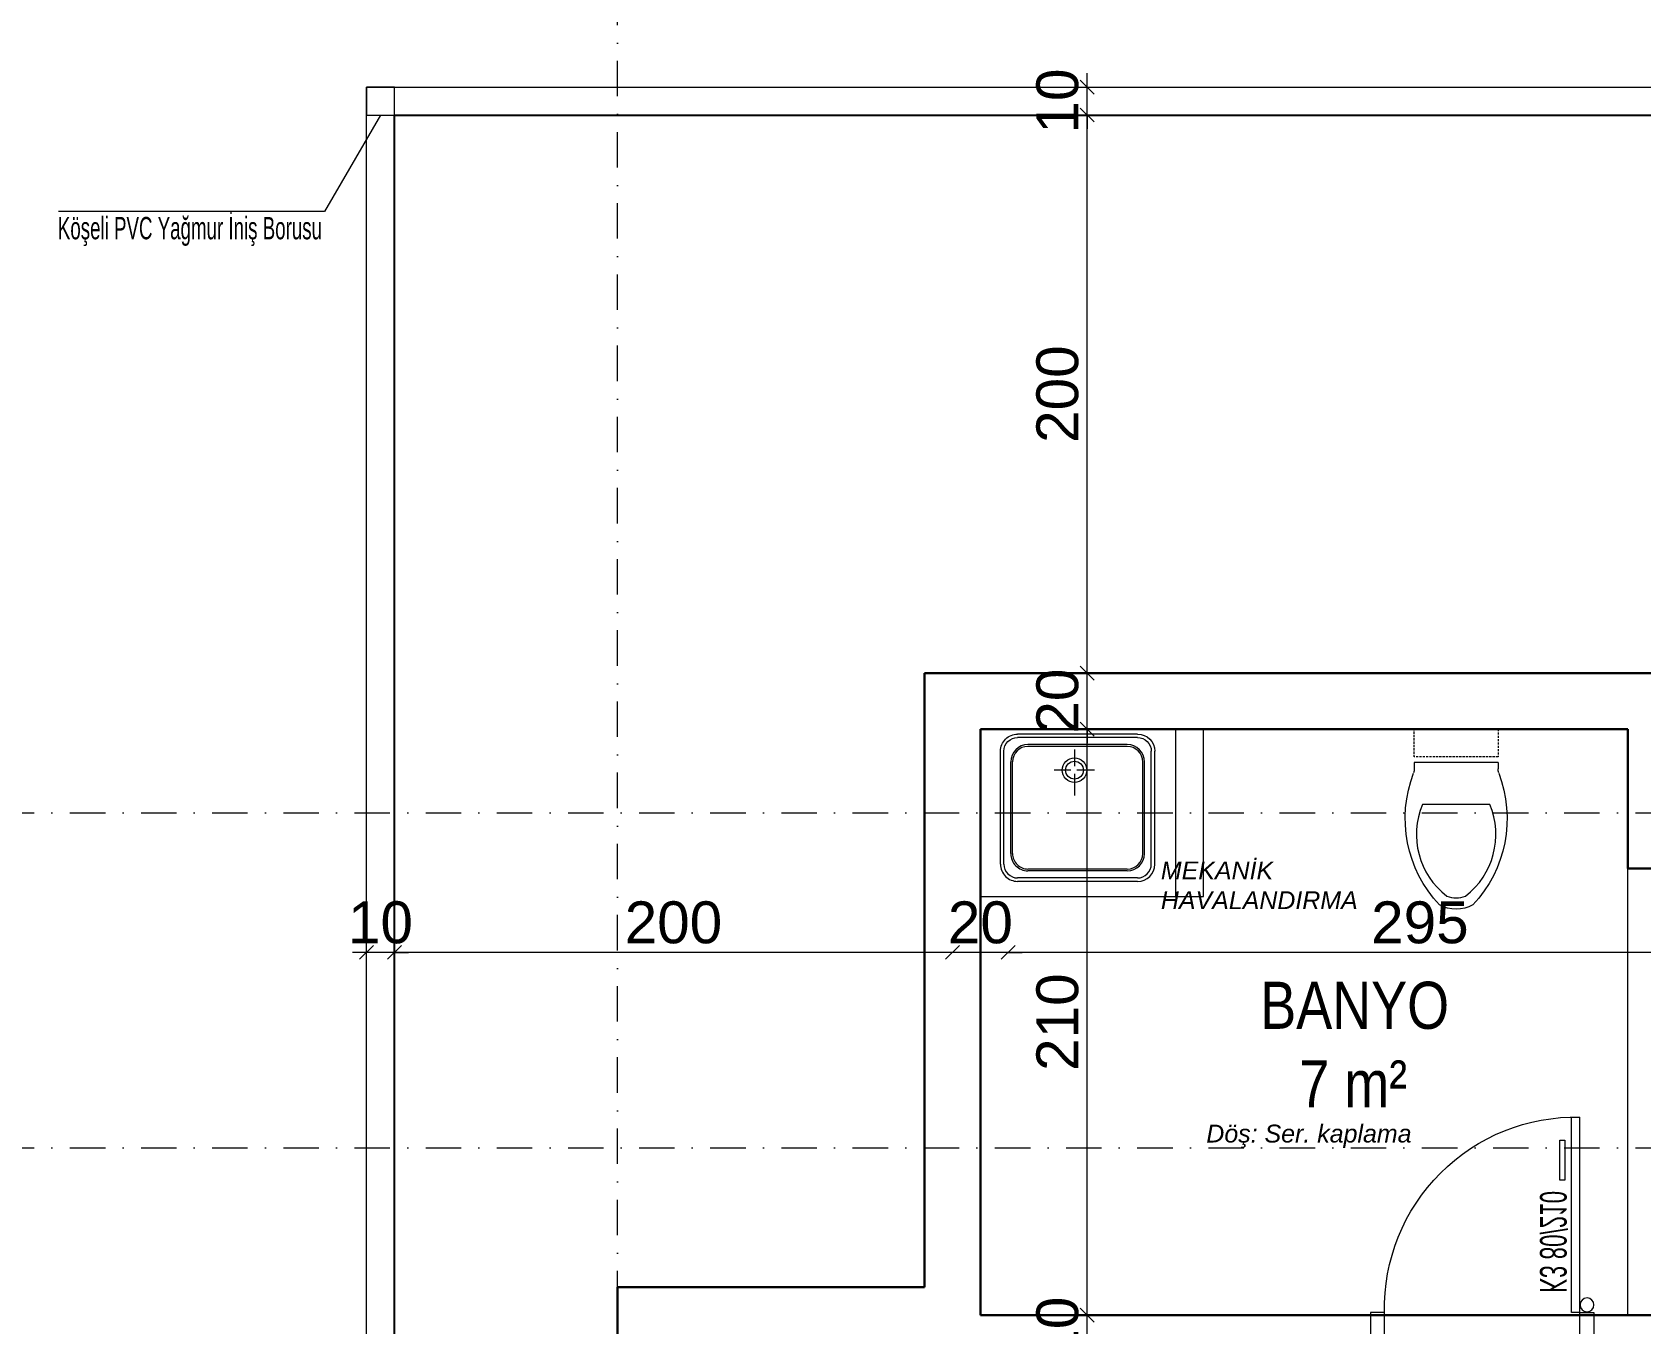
# Model space of a CAD drawing. Header units: millimetres. Extents: x 708 to 46452, y -4963 to 3960.
# Drawn here: x 17324 to 17900, y -3255 to -2793 of the extents above; entities that cross this region are included whole.
import ezdxf

# ---------------------------------------------------------------- set-up
doc = ezdxf.new("R2010")
doc.units = ezdxf.units.MM
doc.linetypes.add('DASHDOT', pattern=[25.4, 12.7, -6.35, 0, -6.35])
doc.linetypes.add('HIDDEN2', pattern=[4.7625, 3.175, -1.5875])
for name, color, linetype, lineweight in [('00_DUVAR', 22, 'Continuous', 30), ('00_IC_OLCU', 139, 'Continuous', 20), ('00_KAPI', 53, 'Continuous', 13), ('00_TEFRİŞ', 251, 'Continuous', 9), ('01- TEFRİŞ', 252, 'Continuous', 9), ('20', 1, 'Continuous', 0), ('aks ve noktalılar', 129, 'DASHDOT', 13), ('TEFRİŞ', 8, 'Continuous', 9), ('yYAZI', 221, 'Continuous', 30)]:
    doc.layers.add(name, color=color, linetype=linetype, lineweight=lineweight)
doc.layers.add('00_YAZI', color=214, linetype='Continuous')
doc.styles.add('ARİAL NARROW', font='ARIALN.TTF', dxfattribs={"width": 0.8})
doc.styles.add('S1', font='arial.ttf', dxfattribs={"width": 0.65, "height": 11})
doc.styles.get("Standard").update_dxf_attribs({"font": 'arial.ttf'})
doc.dimstyles.new('ALP_OLCU', dxfattribs={"dimscale": 0, "dimtxt": 15, "dimasz": 5, "dimexe": 0.18, "dimexo": 0.06, "dimgap": 3, "dimtad": 1, "dimdec": 0, "dimrnd": 0.1, "dimzin": 9, "dimdsep": 46, "dimtxsty": 'Standard', "dimblk": 'OBLIQUE', "dimcen": 0, "dimse1": 1, "dimse2": 1, "dimclrd": 256, "dimclre": 256, "dimclrt": 53, "dimadec": 0, "dimazin": 0, "dimtfac": 1, "dimtdec": 0, "dimtix": 1, "dimtmove": 1, "dimatfit": 3, "dimldrblk": 'ARCHTICK', "dimfxl": 0.18, "dimtolj": 1, "dimlwd": -1, "dimarcsym": 0})

# ---------------------------------------------------------------- blocks, each defined once
blk = doc.blocks.new('djfgnldfgs')
at = {"layer": '00_KAPI'}
for p, q in [((-11330.84, 6371.56, 0), (-11330.84, 6441.56, 0)), ((-11327.84, 6371.56, 0), (-11327.84, 6441.51, 0)), ((-11325.44, 6433.31, 0), (-11325.44, 6418.95, 0)), ((-11323.66, 6433.31, 0), (-11325.44, 6433.31, 0)), ((-11323.66, 6418.95, 0), (-11323.66, 6433.31, 0)), ((-11325.44, 6418.95, 0), (-11323.66, 6418.95, 0)), ((-11335.84, 6371.56, 0), (-11335.84, 6357.56, 0)), ((-11330.84, 6371.56, 0), (-11335.84, 6371.56, 0)), ((-11330.84, 6357.56, 0), (-11330.84, 6371.56, 0)), ((-11330.84, 6371.56, 0), (-11327.84, 6371.56, 0)), ((-11260.84, 6357.56, 0), (-11260.84, 6371.56, 0)), ((-11260.84, 6371.56, 0), (-11255.84, 6371.56, 0)), ((-11255.84, 6371.56, 0), (-11255.84, 6357.56, 0)), ((-11330.84, 6360.56), (-11260.84, 6360.56)), ((-11335.84, 6357.56, 0), (-11330.84, 6357.56, 0)), ((-11255.84, 6357.56, 0), (-11260.84, 6357.56, 0))]:
    blk.add_line(p, q, dxfattribs=at)
blk.add_circle((-11333.42, 6374.26), 2.48, dxfattribs=at)
blk.add_arc((-11329.42, 6372.98, 0), 68.6, 358.81875, 91.18125, dxfattribs=at)
at = {"layer": '00_KAPI', "width": 0.6}
blk.add_text('K3 80/210', height=9.562, rotation=90, dxfattribs=at).set_placement((-11316.55, 6378.56, 0))
blk = doc.blocks.new('_Oblique')
at = {"color": 0, "linetype": 'ByBlock', "lineweight": -2}
blk.add_line((-0.5, -0.5), (0.5, 0.5), dxfattribs=at)
blk = doc.blocks.new('*D1251')
at = {"layer": '00_IC_OLCU', "transparency": 16777216}
blk.add_line((17443.33, -2603.44), (18758.33, -2603.44), dxfattribs=at)
at = {"layer": 'Defpoints', "color": 0, "transparency": 16777216}
for p in [(18758.33, -2603.44), (17443.33, -2812.24), (18758.33, -3562.43)]:
    blk.add_point(p, dxfattribs=at)
at = {"layer": '00_IC_OLCU', "transparency": 16777216, "xscale": 5, "yscale": 5, "zscale": 5, "rotation": 180}
blk.add_blockref('_Oblique', (17443.33, -2603.44), dxfattribs=at)
at = {"layer": '00_IC_OLCU', "transparency": 16777216, "xscale": 5, "yscale": 5, "zscale": 5}
blk.add_blockref('_Oblique', (18758.33, -2603.44), dxfattribs=at)
at = {"layer": '00_IC_OLCU', "color": 53, "transparency": 16777216, "insert": (18100.83, -2592.77), "char_height": 15, "attachment_point": 5}
blk.add_mtext('\\A1;1315', dxfattribs=at)
blk = doc.blocks.new('_ArchTick')
at = {"color": 0, "linetype": 'ByBlock', "const_width": 0.15}
blk.add_lwpolyline([(-0.5, -0.5), (0.5, 0.5)], dxfattribs=at)
blk = doc.blocks.new('*D1160')
at = {"layer": '00_IC_OLCU', "transparency": 16777216}
blk.add_line((17443.33, -2625.15), (17533.33, -2625.15), dxfattribs=at)
at = {"layer": 'Defpoints', "color": 0, "transparency": 16777216}
for p in [(17533.33, -2603.44), (17533.33, -2625.15), (17443.33, -2812.24)]:
    blk.add_point(p, dxfattribs=at)
at = {"layer": '00_IC_OLCU', "transparency": 16777216, "xscale": 5, "yscale": 5, "zscale": 5, "rotation": 180}
blk.add_blockref('_Oblique', (17443.33, -2625.15), dxfattribs=at)
at = {"layer": '00_IC_OLCU', "transparency": 16777216, "xscale": 5, "yscale": 5, "zscale": 5}
blk.add_blockref('_Oblique', (17533.33, -2625.15), dxfattribs=at)
at = {"layer": '00_IC_OLCU', "color": 53, "transparency": 16777216, "insert": (17488.33, -2614.49), "char_height": 15, "attachment_point": 5}
blk.add_mtext('\\A1;90', dxfattribs=at)
blk = doc.blocks.new('*D1161')
at = {"layer": '00_IC_OLCU', "transparency": 16777216}
blk.add_line((17443.33, -2647.74), (17533.33, -2647.74), dxfattribs=at)
at = {"layer": 'Defpoints', "color": 0, "transparency": 16777216}
for p in [(17533.33, -2647.74), (17443.33, -2820.43), (17533.33, -3250.43)]:
    blk.add_point(p, dxfattribs=at)
at = {"layer": '00_IC_OLCU', "transparency": 16777216, "xscale": 5, "yscale": 5, "zscale": 5, "rotation": 180}
blk.add_blockref('_Oblique', (17443.33, -2647.74), dxfattribs=at)
at = {"layer": '00_IC_OLCU', "transparency": 16777216, "xscale": 5, "yscale": 5, "zscale": 5}
blk.add_blockref('_Oblique', (17533.33, -2647.74), dxfattribs=at)
at = {"layer": '00_IC_OLCU', "color": 53, "transparency": 16777216, "insert": (17488.33, -2637.08), "char_height": 15, "attachment_point": 5}
blk.add_mtext('\\A1;90', dxfattribs=at)
blk = doc.blocks.new('*D1258')
at = {"layer": '00_IC_OLCU', "transparency": 16777216}
blk.add_line((17533.33, -2647.74), (17653.33, -2647.74), dxfattribs=at)
at = {"layer": 'Defpoints', "color": 0, "transparency": 16777216}
for p in [(17653.33, -2647.74), (17653.33, -3022.24), (17533.33, -3250.43)]:
    blk.add_point(p, dxfattribs=at)
at = {"layer": '00_IC_OLCU', "transparency": 16777216, "xscale": 5, "yscale": 5, "zscale": 5, "rotation": 180}
blk.add_blockref('_Oblique', (17533.33, -2647.74), dxfattribs=at)
at = {"layer": '00_IC_OLCU', "transparency": 16777216, "xscale": 5, "yscale": 5, "zscale": 5}
blk.add_blockref('_Oblique', (17653.33, -2647.74), dxfattribs=at)
at = {"layer": '00_IC_OLCU', "color": 53, "transparency": 16777216, "insert": (17593.33, -2637.08), "char_height": 15, "attachment_point": 5}
blk.add_mtext('\\A1;120', dxfattribs=at)
blk = doc.blocks.new('*D1259')
at = {"layer": '00_IC_OLCU', "transparency": 16777216}
blk.add_line((17653.33, -2647.74), (17993.33, -2647.74), dxfattribs=at)
at = {"layer": 'Defpoints', "color": 0, "transparency": 16777216}
for p in [(17993.33, -2647.74), (17653.33, -3022.24), (17993.33, -3022.24)]:
    blk.add_point(p, dxfattribs=at)
at = {"layer": '00_IC_OLCU', "transparency": 16777216, "xscale": 5, "yscale": 5, "zscale": 5, "rotation": 180}
blk.add_blockref('_Oblique', (17653.33, -2647.74), dxfattribs=at)
at = {"layer": '00_IC_OLCU', "transparency": 16777216, "xscale": 5, "yscale": 5, "zscale": 5}
blk.add_blockref('_Oblique', (17993.33, -2647.74), dxfattribs=at)
at = {"layer": '00_IC_OLCU', "color": 53, "transparency": 16777216, "insert": (17823.33, -2637.08), "char_height": 15, "attachment_point": 5}
blk.add_mtext('\\A1;340', dxfattribs=at)
blk = doc.blocks.new('*D1265')
at = {"layer": '00_IC_OLCU', "transparency": 16777216}
blk.add_line((17443.33, -2670.86), (18048.33, -2670.86), dxfattribs=at)
at = {"layer": 'Defpoints', "color": 0, "transparency": 16777216}
for p in [(18048.33, -2670.86), (17443.33, -2812.24), (18048.33, -3072.24)]:
    blk.add_point(p, dxfattribs=at)
at = {"layer": '00_IC_OLCU', "transparency": 16777216, "xscale": 5, "yscale": 5, "zscale": 5, "rotation": 180}
blk.add_blockref('_Oblique', (17443.33, -2670.86), dxfattribs=at)
at = {"layer": '00_IC_OLCU', "transparency": 16777216, "xscale": 5, "yscale": 5, "zscale": 5}
blk.add_blockref('_Oblique', (18048.33, -2670.86), dxfattribs=at)
at = {"layer": '00_IC_OLCU', "color": 53, "transparency": 16777216, "insert": (17745.83, -2660.2), "char_height": 15, "attachment_point": 5}
blk.add_mtext('\\A1;605', dxfattribs=at)
blk = doc.blocks.new('*D1268')
at = {"layer": '00_IC_OLCU', "transparency": 16777216}
blk.add_line((17179.08, -4337.24), (17179.08, -2812.24), dxfattribs=at)
at = {"layer": 'Defpoints', "color": 0, "transparency": 16777216}
for p in [(17179.08, -2812.24), (17823.33, -2812.24), (17823.33, -4337.24)]:
    blk.add_point(p, dxfattribs=at)
at = {"layer": '00_IC_OLCU', "transparency": 16777216, "xscale": 5, "yscale": 5, "zscale": 5}
for p, rotation in [((17179.08, -2812.24), 90), ((17179.08, -4337.24), 270)]:
    blk.add_blockref('_Oblique', p, dxfattribs=dict(at, rotation=rotation))
at = {"layer": '00_IC_OLCU', "color": 53, "transparency": 16777216, "insert": (17168.42, -3574.74), "char_height": 15, "attachment_point": 5, "rotation": 90}
blk.add_mtext('\\A1;1525', dxfattribs=at)
blk = doc.blocks.new('*D1163')
at = {"layer": '00_IC_OLCU', "transparency": 16777216}
blk.add_line((17204.68, -3072.24), (17204.68, -2812.24), dxfattribs=at)
at = {"layer": 'Defpoints', "color": 0, "transparency": 16777216}
for p in [(17204.68, -2812.24), (17443.33, -2812.24), (17179.08, -3072.24)]:
    blk.add_point(p, dxfattribs=at)
at = {"layer": '00_IC_OLCU', "transparency": 16777216, "xscale": 5, "yscale": 5, "zscale": 5}
for p, rotation in [((17204.68, -2812.24), 90), ((17204.68, -3072.24), 270)]:
    blk.add_blockref('_Oblique', p, dxfattribs=dict(at, rotation=rotation))
at = {"layer": '00_IC_OLCU', "color": 53, "transparency": 16777216, "insert": (17194.02, -2942.24), "char_height": 15, "attachment_point": 5, "rotation": 90}
blk.add_mtext('\\A1;260', dxfattribs=at)
blk = doc.blocks.new('*D1276')
at = {"layer": '00_IC_OLCU', "transparency": 16777216}
blk.add_line((17239.59, -3542.24), (17239.59, -3242.24), dxfattribs=at)
at = {"layer": 'Defpoints', "color": 0, "transparency": 16777216}
for p in [(17239.59, -3242.24), (17533.33, -3242.24), (17533.33, -3542.24)]:
    blk.add_point(p, dxfattribs=at)
at = {"layer": '00_IC_OLCU', "transparency": 16777216, "xscale": 5, "yscale": 5, "zscale": 5}
for p, rotation in [((17239.59, -3242.24), 90), ((17239.59, -3542.24), 270)]:
    blk.add_blockref('_Oblique', p, dxfattribs=dict(at, rotation=rotation))
at = {"layer": '00_IC_OLCU', "color": 53, "transparency": 16777216, "insert": (17228.93, -3392.24), "char_height": 15, "attachment_point": 5, "rotation": 90}
blk.add_mtext('\\A1;300', dxfattribs=at)
blk = doc.blocks.new('*D1277')
at = {"layer": '00_IC_OLCU', "transparency": 16777216}
blk.add_line((17239.59, -3242.24), (17239.59, -3022.24), dxfattribs=at)
at = {"layer": 'Defpoints', "color": 0, "transparency": 16777216}
for p in [(17239.59, -3022.24), (17653.33, -3022.24), (17533.33, -3242.24)]:
    blk.add_point(p, dxfattribs=at)
at = {"layer": '00_IC_OLCU', "transparency": 16777216, "xscale": 5, "yscale": 5, "zscale": 5}
for p, rotation in [((17239.59, -3022.24), 90), ((17239.59, -3242.24), 270)]:
    blk.add_blockref('_Oblique', p, dxfattribs=dict(at, rotation=rotation))
at = {"layer": '00_IC_OLCU', "color": 53, "transparency": 16777216, "insert": (17228.93, -3132.24), "char_height": 15, "attachment_point": 5, "rotation": 90}
blk.add_mtext('\\A1;220', dxfattribs=at)
blk = doc.blocks.new('*D1165')
at = {"layer": '00_IC_OLCU', "transparency": 16777216}
blk.add_line((17239.59, -3022.24), (17239.59, -2812.24), dxfattribs=at)
at = {"layer": 'Defpoints', "color": 0, "transparency": 16777216}
for p in [(17239.59, -2812.24), (17443.33, -2812.24), (17653.33, -3022.24)]:
    blk.add_point(p, dxfattribs=at)
at = {"layer": '00_IC_OLCU', "transparency": 16777216, "xscale": 5, "yscale": 5, "zscale": 5}
for p, rotation in [((17239.59, -2812.24), 90), ((17239.59, -3022.24), 270)]:
    blk.add_blockref('_Oblique', p, dxfattribs=dict(at, rotation=rotation))
at = {"layer": '00_IC_OLCU', "color": 53, "transparency": 16777216, "insert": (17228.93, -2917.24), "char_height": 15, "attachment_point": 5, "rotation": 90}
blk.add_mtext('\\A1;210', dxfattribs=at)
blk = doc.blocks.new('*D1215')
at = {"layer": '00_IC_OLCU', "transparency": 16777216}
blk.add_line((17276.83, -3272.24), (17276.83, -2817.24), dxfattribs=at)
at = {"layer": 'Defpoints', "color": 0, "transparency": 16777216}
for p in [(17276.83, -2817.24), (17448.33, -2817.24), (17533.33, -3272.24)]:
    blk.add_point(p, dxfattribs=at)
at = {"layer": '00_IC_OLCU', "transparency": 16777216, "xscale": 5, "yscale": 5, "zscale": 5}
for p, rotation in [((17276.83, -2817.24), 90), ((17276.83, -3272.24), 270)]:
    blk.add_blockref('_Oblique', p, dxfattribs=dict(at, rotation=rotation))
at = {"layer": '00_IC_OLCU', "color": 53, "transparency": 16777216, "insert": (17266.2, -3044.74), "char_height": 15, "attachment_point": 5, "rotation": 90}
blk.add_mtext('\\A1;455', dxfattribs=at)
blk = doc.blocks.new('*D1247')
at = {"layer": '00_IC_OLCU', "transparency": 16777216}
for p, q in [((17701.64, -3252.24), (17701.64, -3247.24)), ((17701.64, -3262.24), (17701.64, -3252.24)), ((17701.64, -3262.24), (17701.64, -3267.24))]:
    blk.add_line(p, q, dxfattribs=at)
at = {"layer": 'Defpoints', "color": 0, "transparency": 16777216}
for p in [(17673.33, -3252.24), (17701.64, -3252.24), (17553.33, -3262.24)]:
    blk.add_point(p, dxfattribs=at)
at = {"layer": '00_IC_OLCU', "transparency": 16777216, "xscale": 5, "yscale": 5, "zscale": 5}
for p, rotation in [((17701.64, -3252.24), 270), ((17701.64, -3262.24), 90)]:
    blk.add_blockref('_Oblique', p, dxfattribs=dict(at, rotation=rotation))
at = {"layer": '00_IC_OLCU', "color": 53, "transparency": 16777216, "insert": (17690.99, -3257.24), "char_height": 15, "attachment_point": 5, "rotation": 90}
blk.add_mtext('\\A1;10', dxfattribs=at)
blk = doc.blocks.new('*D1248')
at = {"layer": '00_IC_OLCU', "transparency": 16777216}
blk.add_line((17701.64, -3252.24), (17701.64, -3042.24), dxfattribs=at)
at = {"layer": 'Defpoints', "color": 0, "transparency": 16777216}
for p in [(17673.33, -3042.24), (17701.64, -3042.24), (17673.33, -3252.24)]:
    blk.add_point(p, dxfattribs=at)
at = {"layer": '00_IC_OLCU', "transparency": 16777216, "xscale": 5, "yscale": 5, "zscale": 5}
for p, rotation in [((17701.64, -3042.24), 90), ((17701.64, -3252.24), 270)]:
    blk.add_blockref('_Oblique', p, dxfattribs=dict(at, rotation=rotation))
at = {"layer": '00_IC_OLCU', "color": 53, "transparency": 16777216, "insert": (17690.99, -3147.24), "char_height": 15, "attachment_point": 5, "rotation": 90}
blk.add_mtext('\\A1;210', dxfattribs=at)
blk = doc.blocks.new('*D1249')
at = {"layer": '00_IC_OLCU', "transparency": 16777216}
for p, q in [((17701.64, -3022.24), (17701.64, -3017.24)), ((17701.64, -3042.24), (17701.64, -3022.24)), ((17701.64, -3042.24), (17701.64, -3047.24))]:
    blk.add_line(p, q, dxfattribs=at)
at = {"layer": 'Defpoints', "color": 0, "transparency": 16777216}
for p in [(17653.33, -3022.24), (17701.64, -3022.24), (17673.33, -3042.24)]:
    blk.add_point(p, dxfattribs=at)
at = {"layer": '00_IC_OLCU', "transparency": 16777216, "xscale": 5, "yscale": 5, "zscale": 5}
for p, rotation in [((17701.64, -3022.24), 270), ((17701.64, -3042.24), 90)]:
    blk.add_blockref('_Oblique', p, dxfattribs=dict(at, rotation=rotation))
at = {"layer": '00_IC_OLCU', "color": 53, "transparency": 16777216, "insert": (17690.99, -3032.24), "char_height": 15, "attachment_point": 5, "rotation": 90}
blk.add_mtext('\\A1;20', dxfattribs=at)
blk = doc.blocks.new('*D1250')
at = {"layer": '00_IC_OLCU', "transparency": 16777216}
blk.add_line((17701.64, -3022.24), (17701.64, -2822.24), dxfattribs=at)
at = {"layer": 'Defpoints', "color": 0, "transparency": 16777216}
for p in [(17453.33, -2822.24), (17701.64, -2822.24), (17653.33, -3022.24)]:
    blk.add_point(p, dxfattribs=at)
at = {"layer": '00_IC_OLCU', "transparency": 16777216, "xscale": 5, "yscale": 5, "zscale": 5}
for p, rotation in [((17701.64, -2822.24), 90), ((17701.64, -3022.24), 270)]:
    blk.add_blockref('_Oblique', p, dxfattribs=dict(at, rotation=rotation))
at = {"layer": '00_IC_OLCU', "color": 53, "transparency": 16777216, "insert": (17690.99, -2922.24), "char_height": 15, "attachment_point": 5, "rotation": 90}
blk.add_mtext('\\A1;200', dxfattribs=at)
blk = doc.blocks.new('*D1282')
at = {"layer": '00_IC_OLCU', "transparency": 16777216}
for p, q in [((17701.64, -2812.24), (17701.64, -2807.24)), ((17701.64, -2822.24), (17701.64, -2812.24)), ((17701.64, -2822.24), (17701.64, -2827.24))]:
    blk.add_line(p, q, dxfattribs=at)
at = {"layer": 'Defpoints', "color": 0, "transparency": 16777216}
for p in [(17453.33, -2812.24), (17701.64, -2812.24), (17453.33, -2822.24)]:
    blk.add_point(p, dxfattribs=at)
at = {"layer": '00_IC_OLCU', "transparency": 16777216, "xscale": 5, "yscale": 5, "zscale": 5}
for p, rotation in [((17701.64, -2812.24), 270), ((17701.64, -2822.24), 90)]:
    blk.add_blockref('_Oblique', p, dxfattribs=dict(at, rotation=rotation))
at = {"layer": '00_IC_OLCU', "color": 53, "transparency": 16777216, "insert": (17690.99, -2817.24), "char_height": 15, "attachment_point": 5, "rotation": 90}
blk.add_mtext('\\A1;10', dxfattribs=at)
blk = doc.blocks.new('*D1213')
at = {"layer": '00_IC_OLCU', "transparency": 16777216}
blk.add_line((17968.33, -3122.23), (17673.33, -3122.23), dxfattribs=at)
at = {"layer": 'Defpoints', "color": 0, "transparency": 16777216}
for p in [(17673.33, -3102.24), (17968.33, -3102.24), (17673.33, -3122.23)]:
    blk.add_point(p, dxfattribs=at)
at = {"layer": '00_IC_OLCU', "transparency": 16777216, "xscale": 5, "yscale": 5, "zscale": 5, "rotation": 180}
blk.add_blockref('_Oblique', (17673.33, -3122.23), dxfattribs=at)
at = {"layer": '00_IC_OLCU', "transparency": 16777216, "xscale": 5, "yscale": 5, "zscale": 5}
blk.add_blockref('_Oblique', (17968.33, -3122.23), dxfattribs=at)
at = {"layer": '00_IC_OLCU', "color": 53, "transparency": 16777216, "insert": (17820.83, -3111.58), "char_height": 15, "attachment_point": 5}
blk.add_mtext('\\A1;295', dxfattribs=at)
blk = doc.blocks.new('*D1214')
at = {"layer": '00_IC_OLCU', "transparency": 16777216}
for p, q in [((17653.33, -3122.23), (17648.33, -3122.23)), ((17673.33, -3122.23), (17653.33, -3122.23)), ((17673.33, -3122.23), (17678.33, -3122.23))]:
    blk.add_line(p, q, dxfattribs=at)
at = {"layer": 'Defpoints', "color": 0, "transparency": 16777216}
for p in [(17673.33, -3102.24), (17653.33, -3122.23), (17653.33, -3122.23)]:
    blk.add_point(p, dxfattribs=at)
at = {"layer": '00_IC_OLCU', "transparency": 16777216, "xscale": 5, "yscale": 5, "zscale": 5}
blk.add_blockref('_Oblique', (17653.33, -3122.23), dxfattribs=at)
at = {"layer": '00_IC_OLCU', "transparency": 16777216, "xscale": 5, "yscale": 5, "zscale": 5, "rotation": 180}
blk.add_blockref('_Oblique', (17673.33, -3122.23), dxfattribs=at)
at = {"layer": '00_IC_OLCU', "color": 53, "transparency": 16777216, "insert": (17663.33, -3111.58), "char_height": 15, "attachment_point": 5}
blk.add_mtext('\\A1;20', dxfattribs=at)
blk = doc.blocks.new('*D1173')
at = {"layer": '00_IC_OLCU', "transparency": 16777216}
blk.add_line((17653.33, -3122.23), (17453.33, -3122.23), dxfattribs=at)
at = {"layer": 'Defpoints', "color": 0, "transparency": 16777216}
for p in [(17453.33, -3122.23), (17453.33, -3122.23), (17653.33, -3122.23)]:
    blk.add_point(p, dxfattribs=at)
at = {"layer": '00_IC_OLCU', "transparency": 16777216, "xscale": 5, "yscale": 5, "zscale": 5, "rotation": 180}
blk.add_blockref('_Oblique', (17453.33, -3122.23), dxfattribs=at)
at = {"layer": '00_IC_OLCU', "transparency": 16777216, "xscale": 5, "yscale": 5, "zscale": 5}
blk.add_blockref('_Oblique', (17653.33, -3122.23), dxfattribs=at)
at = {"layer": '00_IC_OLCU', "color": 53, "transparency": 16777216, "insert": (17553.33, -3111.58), "char_height": 15, "attachment_point": 5}
blk.add_mtext('\\A1;200', dxfattribs=at)
blk = doc.blocks.new('*D1174')
at = {"layer": '00_IC_OLCU', "transparency": 16777216}
for p, q in [((17443.33, -3122.23), (17438.33, -3122.23)), ((17453.33, -3122.23), (17443.33, -3122.23)), ((17453.33, -3122.23), (17458.33, -3122.23))]:
    blk.add_line(p, q, dxfattribs=at)
at = {"layer": 'Defpoints', "color": 0, "transparency": 16777216}
for p in [(17443.33, -3122.23), (17443.33, -3122.23), (17453.33, -3122.23)]:
    blk.add_point(p, dxfattribs=at)
at = {"layer": '00_IC_OLCU', "transparency": 16777216, "xscale": 5, "yscale": 5, "zscale": 5}
blk.add_blockref('_Oblique', (17443.33, -3122.23), dxfattribs=at)
at = {"layer": '00_IC_OLCU', "transparency": 16777216, "xscale": 5, "yscale": 5, "zscale": 5, "rotation": 180}
blk.add_blockref('_Oblique', (17453.33, -3122.23), dxfattribs=at)
at = {"layer": '00_IC_OLCU', "color": 53, "transparency": 16777216, "insert": (17448.33, -3111.58), "char_height": 15, "attachment_point": 5}
blk.add_mtext('\\A1;10', dxfattribs=at)
blk = doc.blocks.new('sfgjfsjf')
at = {"layer": '00_TEFRİŞ', "linetype": 'Continuous'}
for p, q in [((3505.56, 4158.17), (3480.05, 4158.17)), ((3505.56, 4157.39), (3480.05, 4157.39)), ((3503.17, 4155.84), (3482.44, 4155.84)), ((3476.18, 4154.3), (3476.18, 4127.22)), ((3476.95, 4154.3), (3476.95, 4127.22)), ((3478.57, 4151.98), (3478.57, 4129.54)), ((3478.96, 4151.98), (3478.96, 4129.54)), ((3503.17, 4155.46), (3482.44, 4155.46)), ((3506.65, 4151.98), (3506.65, 4129.54)), ((3507.04, 4151.98), (3507.04, 4129.54)), ((3508.66, 4154.3), (3508.66, 4127.22)), ((3509.43, 4154.3), (3509.43, 4127.22)), ((3484.33, 4144.6), (3484.33, 4140.59)), ((3479.64, 4140.05), (3483.39, 4140.05)), ((3484.33, 4139.25), (3484.33, 4135.5)), ((3485.13, 4140.05), (3490.08, 4140.05)), ((3505.56, 4124.12), (3480.05, 4124.12)), ((3505.56, 4123.35), (3480.05, 4123.35)), ((3503.17, 4126.06), (3482.44, 4126.06)), ((3503.17, 4125.67), (3482.44, 4125.67))]:
    blk.add_line(p, q, dxfattribs=at)
at = {"layer": '00_TEFRİŞ', "linetype": 'Continuous', "extrusion": (-4.93187e-17, 2.06507e-18, -1)}
for centre, major_axis, start_param, end_param in [((3480.05, 4154.3), (2.74, 2.74), 3.926991, 5.497787), ((3480.05, 4154.3), (2.19, -2.19), 2.356194, 3.926991), ((3480.05, 4127.22), (2.74, 2.74), 2.356194, 3.926991), ((3480.05, 4127.22), (2.19, 2.19), 2.356194, 3.926991)]:
    blk.add_ellipse(centre, major_axis=major_axis, ratio=1, start_param=start_param, end_param=end_param, dxfattribs=at)
at = {"layer": '00_TEFRİŞ', "linetype": 'Continuous'}
for centre, major_axis, start_param, end_param in [((3482.44, 4151.98), (-2.74, -2.74), 3.926991, 5.497787), ((3503.17, 4151.98), (-2.74, 2.74), 3.926991, 5.497787), ((3505.56, 4154.3), (-2.74, 2.74), 3.926991, 5.497787), ((3505.56, 4154.3), (-2.19, -2.19), 2.356194, 3.926991), ((3482.44, 4151.98), (-2.46, -2.46), 3.926991, 5.497787), ((3503.17, 4151.98), (-2.46, 2.46), 3.926991, 5.497787), ((3484.33, 4140.05), (-1.97, -1.97), -1.570796, 4.712389), ((3484.33, 4140.05), (-1.42, -1.42), -1.570796, 4.712389), ((3482.44, 4129.54), (-2.74, -2.74), -0.785398, 0.785398), ((3482.44, 4129.54), (-2.46, -2.46), -0.785398, 0.785398), ((3503.17, 4129.54), (-2.74, 2.74), 2.356194, 3.926991), ((3503.17, 4129.54), (-2.46, 2.46), 2.356194, 3.926991), ((3505.56, 4127.22), (-2.74, 2.74), 2.356194, 3.926991), ((3505.56, 4127.22), (-2.19, 2.19), 2.356194, 3.926991)]:
    blk.add_ellipse(centre, major_axis=major_axis, ratio=1, start_param=start_param, end_param=end_param, dxfattribs=at)
blk = doc.blocks.new('KLOZET.....')
for p, q in [((-15, -17), (15, -17)), ((-15, -17), (-15, -19.2)), ((15, -17), (15, -19.2))]:
    blk.add_line(p, q)
at = {"linetype": 'HIDDEN2', "ltscale": 0.25}
blk.add_lwpolyline([(-15, -15), (15, -15), (15, -5), (-15, -5)], close=True, dxfattribs=at)
blk.add_lwpolyline([(-3.36, -64.83, -0.341632), (-12.05, -32), (12.05, -32, -0.341632), (3.36, -64.83, -0.199371)], format="xyb", close=True)
for centre, radius, start, end in [((27.03, -37.01), 45.29, 158.94169, 223.18239), ((-20, -19.2), 5, 342.13849, 0), ((-27.03, -37.01), 45.29, 316.81761, 21.05831), ((20, -19.2), 5, 180, 197.86151), ((0, -56.75), 12.75, 241.92751, 298.07249)]:
    blk.add_arc(centre, radius, start, end)

msp = doc.modelspace()

# ---------------------------------------------------------------- linework, layer by layer
msp.add_lwpolyline([(18503.328, -3567.435), (18753.328, -3567.435), (18753.328, -4327.242), (17833.328, -4327.242), (17833.328, -4242.242), (17453.328, -4242.242), (17453.328, -2822.242), (18115.328, -2822.242), (18115.328, -3072.242)])
at = {"layer": '00_DUVAR'}
for p, q in [((17915.328, -3022.242), (17643.328, -3022.242)), ((17643.328, -3022.242), (17643.328, -3242.242)), ((17663.328, -3252.242), (17663.328, -3042.242)), ((17663.328, -3042.242), (17895.328, -3042.242)), ((17895.328, -3042.242), (17895.328, -3092.242)), ((17895.328, -3092.242), (18023.328, -3092.242))]:
    msp.add_line(p, q, dxfattribs=at)
for points in [[(17653.328, -3542.242), (17533.328, -3542.242), (17533.328, -3242.242), (17643.328, -3242.242)], [(17663.328, -3252.242), (18023.328, -3252.242)]]:
    msp.add_lwpolyline(points, dxfattribs=at)
at = {"layer": '01- TEFRİŞ'}
for p, q in [((17733.328, -3102.242), (17733.328, -3042.242)), ((17743.328, -3102.242), (17743.328, -3042.242)), ((17663.328, -3102.242), (17743.328, -3102.242)), ((17663.328, -3102.242), (17733.328, -3102.242))]:
    msp.add_line(p, q, dxfattribs=at)
msp.add_lwpolyline([(17895.328, -3252.242), (17895.328, -3092.242)], dxfattribs=at)
at = {"layer": '20'}
msp.add_lwpolyline([(18763.328, -4337.242), (17823.328, -4337.242), (17823.328, -4252.242), (17443.328, -4252.242), (17443.328, -2812.242), (18125.328, -2812.242), (18125.328, -3012.242), (18563.328, -3012.242), (18563.328, -3557.435), (18763.328, -3557.435)], close=True, dxfattribs=at)
msp.add_lwpolyline([(18753.328, -4327.242), (17833.328, -4327.242), (17833.328, -4242.242), (17453.328, -4242.242), (17453.328, -2822.242), (18115.328, -2822.242), (18115.328, -3022.242), (18553.328, -3022.242), (18553.328, -3567.435), (18753.328, -3567.435), (18753.328, -4327.242)], dxfattribs=at)
at = {"layer": 'aks ve noktalılar'}
for points in [[(17533.328, -4677.042), (17533.328, -2576.175)], [(17107.547, -3072.242), (18193.328, -3072.242)], [(17107.547, -3192.242), (18956.494, -3192.242)]]:
    msp.add_lwpolyline(points, dxfattribs=at)
at = {"layer": 'TEFRİŞ', "linetype": 'Continuous'}
msp.add_lwpolyline([(17453.328, -2812.242), (17443.328, -2812.242), (17443.328, -2822.242), (17453.328, -2822.242)], close=True, dxfattribs=at)
at = {"layer": 'TEFRİŞ'}
msp.add_lwpolyline([(17448.328, -2822.242), (17428.328, -2856.866), (17333.015, -2856.866)], dxfattribs=at)

# ---------------------------------------------------------------- block references
at = {"layer": '00_KAPI', "xscale": -1}
msp.add_blockref('djfgnldfgs', (6547.299, -9622.804, 0), dxfattribs=at)
at = {"layer": '00_TEFRİŞ', "xscale": -1}
msp.add_blockref('KLOZET.....', (17833.824, -3037.242), dxfattribs=at)
at = {"layer": '00_TEFRİŞ', "xscale": 1.587037627680751, "yscale": 1.587037627680751, "zscale": 1.587037627680751, "rotation": 270}
msp.add_blockref('sfgjfsjf', (11126.631, 2472.797), dxfattribs=at)

# ---------------------------------------------------------------- texts
at = {"layer": '00_YAZI', "insert": (17644.808, -3177.767), "char_height": 16.875, "width": 303.06029, "attachment_point": 7, "style": 'ARİAL NARROW'}
msp.add_mtext('\\pi118.82188;{\\W1;BANYO\\P\\pi132.80189;7 m²}', dxfattribs=at)
at = {"layer": 'TEFRİŞ', "style": 'S1', "width": 0.6}
msp.add_text('Köşeli PVC Yağmur İniş Borusu  ', height=8, rotation=0.000002, dxfattribs=at).set_placement((17332.732, -2866.767))
at = {"layer": 'yYAZI', "char_height": 6.4, "width": 95.25986}
for s, insert, attachment_point in [('{\\fArial|b0|i1|c162|p34;MEKANİK HAVALANDIRMA}', (17728.006, -3089.684), 1), ('{\\fArial|b0|i1|c162|p34;Döş: Ser. kaplama}', (17817.827, -3183.956), 3)]:
    msp.add_mtext(s, dxfattribs=dict(at, insert=insert, attachment_point=attachment_point))

# ---------------------------------------------------------------- dimensions: what is measured, and where the dimension line sits
at = {"layer": '00_IC_OLCU'}
for base, p1, p2, angle, picture, middle in [((18758.328, -2603.439), (17443.328, -2812.242), (18758.328, -3562.435), 180, '*D1251', (18100.828, -2592.775)), ((17533.328, -2625.149), (17443.328, -2812.242), (17533.328, -2603.439), 180, '*D1160', (17488.328, -2614.491)), ((17533.328, -2647.744), (17443.328, -2820.431), (17533.328, -3250.431), 180, '*D1161', (17488.328, -2637.085)), ((17653.328, -2647.744), (17533.328, -3250.431), (17653.328, -3022.242), 180, '*D1258', (17593.328, -2637.085)), ((17993.328, -2647.744), (17653.328, -3022.242), (17993.328, -3022.242), 180, '*D1259', (17823.328, -2637.08)), ((18048.328, -2670.86), (17443.328, -2812.242), (18048.328, -3072.242), 180, '*D1265', (17745.828, -2660.201)), ((17701.645, -2812.242), (17453.328, -2822.242), (17453.328, -2812.242), 90, '*D1282', (17690.986, -2817.242)), ((17179.081, -2812.242), (17823.328, -4337.242), (17823.328, -2812.242), 90, '*D1268', (17168.422, -3574.742)), ((17204.683, -2812.242), (17179.081, -3072.242), (17443.328, -2812.242), 90, '*D1163', (17194.025, -2942.242)), ((17239.59, -2812.242), (17653.328, -3022.242), (17443.328, -2812.242), 90, '*D1165', (17228.931, -2917.242)), ((17276.832, -2817.242), (17533.328, -3272.242), (17448.328, -2817.242), 90, '*D1215', (17266.204, -3044.742)), ((17701.645, -2822.242), (17653.328, -3022.242), (17453.328, -2822.242), 90, '*D1250', (17690.986, -2922.242)), ((17239.59, -3022.242), (17533.328, -3242.242), (17653.328, -3022.242), 90, '*D1277', (17228.931, -3132.242)), ((17701.645, -3022.242), (17673.328, -3042.242), (17653.328, -3022.242), 90, '*D1249', (17690.986, -3032.242)), ((17701.645, -3042.242), (17673.328, -3252.242), (17673.328, -3042.242), 90, '*D1248', (17690.986, -3147.242)), ((17443.328, -3122.235), (17453.328, -3122.235), (17443.328, -3122.235), 180, '*D1174', (17448.328, -3111.576)), ((17453.328, -3122.235), (17653.328, -3122.235), (17453.328, -3122.235), 180, '*D1173', (17553.328, -3111.576)), ((17653.328, -3122.235), (17673.328, -3102.242), (17653.328, -3122.235), 180, '*D1214', (17663.328, -3111.576)), ((17673.328, -3122.235), (17968.328, -3102.242), (17673.328, -3102.242), 180, '*D1213', (17820.828, -3111.576)), ((17239.59, -3242.242), (17533.328, -3542.242), (17533.328, -3242.242), 90, '*D1276', (17228.926, -3392.242)), ((17701.645, -3252.242), (17553.328, -3262.242), (17673.328, -3252.242), 90, '*D1247', (17690.986, -3257.242))]:
    dim = msp.add_linear_dim(base=base, p1=p1, p2=p2, angle=angle, dimstyle='ALP_OLCU', override={"dimscale": 1}, dxfattribs=at)
    dim.commit()
    dim.dimension.update_dxf_attribs({"geometry": picture, "text_midpoint": middle})

doc.saveas('drawing.dxf')
